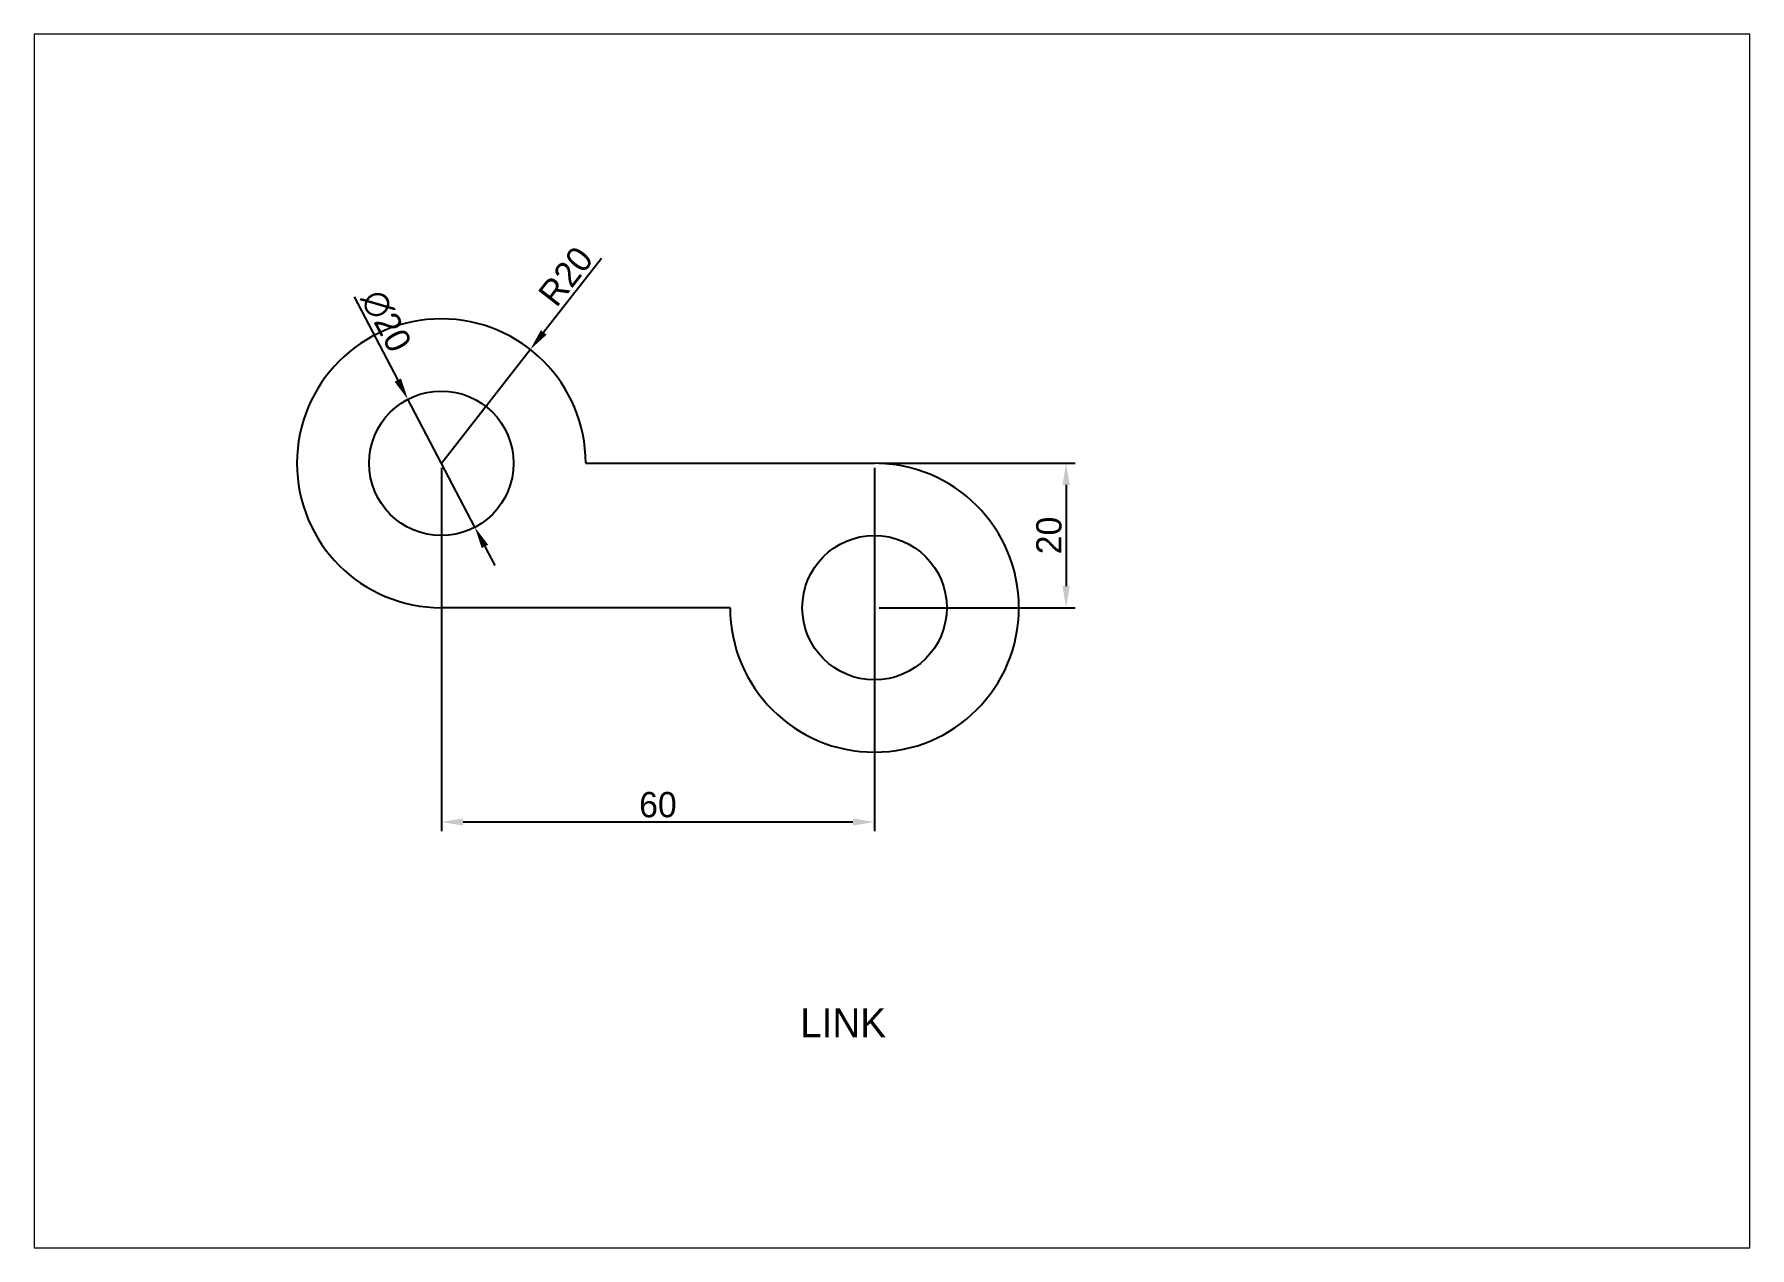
# Paper-space layout 'Layout1' of a CAD drawing. Header units: millimetres. Extents: x 30 to 267, y 21 to 189.
import ezdxf

# ---------------------------------------------------------------- set-up
doc = ezdxf.new("R2010")
doc.units = ezdxf.units.MM
doc.layers.add('DIMENSION', color=5, linetype='Continuous')
doc.layers.add('TEXT', color=1, linetype='Continuous', lineweight=30)
doc.dimstyles.new('ISO-25', dxfattribs={"dimtxt": 3.5, "dimasz": 3, "dimexe": 1.25, "dimexo": 0.625, "dimtad": 1, "dimtxsty": 'Standard', "dimcen": 2.5, "dimadec": 0, "dimazin": 0, "dimtfac": 1, "dimtmove": 0, "dimatfit": 3, "dimfxl": 1, "dimarcsym": 0})

# ---------------------------------------------------------------- blocks, each defined once
blk = doc.blocks.new('*D2')
at = {"layer": 'Defpoints', "color": 0, "transparency": 16777216}
for p in [(146.08, 129.61), (146.08, 109.61), (172.62, 109.61)]:
    blk.add_point(p, dxfattribs=at)
at = {"layer": 'DIMENSION', "color": 0, "lineweight": -2, "transparency": 16777216}
for p, q in [((146.7, 129.61), (173.87, 129.61)), ((172.62, 126.61), (172.62, 112.61)), ((146.7, 109.61), (173.87, 109.61))]:
    blk.add_line(p, q, dxfattribs=at)
at = {"layer": 'DIMENSION', "color": 0, "transparency": 16777216}
for points in [[(172.12, 126.61), (173.12, 126.61), (172.62, 129.61)], [(172.12, 112.61), (173.12, 112.61), (172.62, 109.61)]]:
    blk.add_solid(points, dxfattribs=at)
at = {"layer": 'DIMENSION', "color": 0, "transparency": 16777216, "insert": (170.25, 119.61), "char_height": 3.5, "attachment_point": 5, "rotation": 90}
blk.add_mtext('20', dxfattribs=at)
blk = doc.blocks.new('*D3')
at = {"layer": 'Defpoints', "color": 0, "transparency": 16777216}
for p in [(86.08, 129.61), (146.08, 129.61), (146.08, 79.94)]:
    blk.add_point(p, dxfattribs=at)
at = {"layer": 'DIMENSION', "color": 0, "lineweight": -2, "transparency": 16777216}
for p, q in [((86.08, 128.98), (86.08, 78.69)), ((146.08, 128.98), (146.08, 78.69)), ((89.08, 79.94), (143.08, 79.94))]:
    blk.add_line(p, q, dxfattribs=at)
at = {"layer": 'DIMENSION', "color": 0, "transparency": 16777216}
for points in [[(89.08, 80.44), (89.08, 79.44), (86.08, 79.94)], [(143.08, 80.44), (143.08, 79.44), (146.08, 79.94)]]:
    blk.add_solid(points, dxfattribs=at)
at = {"layer": 'DIMENSION', "color": 0, "transparency": 16777216, "insert": (116.08, 82.32), "char_height": 3.5, "attachment_point": 5}
blk.add_mtext('60', dxfattribs=at)
blk = doc.blocks.new('*D7')
at = {"layer": 'Defpoints', "color": 0, "transparency": 16777216}
for p in [(98.4, 145.36), (86.08, 129.61)]:
    blk.add_point(p, dxfattribs=at)
at = {"layer": 'DIMENSION', "color": 0, "lineweight": -2, "transparency": 16777216}
for p, q in [((108.26, 157.96), (100.25, 147.72)), ((86.08, 129.61), (98.4, 145.36))]:
    blk.add_line(p, q, dxfattribs=at)
at = {"layer": 'DIMENSION', "color": 0, "transparency": 16777216}
blk.add_solid([(99.86, 148.03), (100.65, 147.41), (98.4, 145.36)], dxfattribs=at)
at = {"layer": 'DIMENSION', "color": 0, "transparency": 16777216, "insert": (103.31, 155.49), "char_height": 3.5, "attachment_point": 5, "rotation": 51.9592}
blk.add_mtext('R20', dxfattribs=at)
blk = doc.blocks.new('*D8')
at = {"layer": 'Defpoints', "color": 0, "transparency": 16777216}
for p in [(81.44, 138.47), (90.72, 120.75)]:
    blk.add_point(p, dxfattribs=at)
at = {"layer": 'DIMENSION', "color": 0, "lineweight": -2, "transparency": 16777216}
for p, q in [((74.01, 152.64), (80.04, 141.12)), ((90.72, 120.75), (81.44, 138.47)), ((92.12, 118.09), (93.51, 115.44))]:
    blk.add_line(p, q, dxfattribs=at)
at = {"layer": 'DIMENSION', "color": 0, "transparency": 16777216}
for points in [[(80.49, 141.35), (79.6, 140.89), (81.44, 138.47)], [(92.56, 118.33), (91.67, 117.86), (90.72, 120.75)]]:
    blk.add_solid(points, dxfattribs=at)
at = {"layer": 'DIMENSION', "color": 0, "transparency": 16777216, "insert": (78.43, 149.31), "char_height": 3.5, "attachment_point": 5, "rotation": 297.6645}
blk.add_mtext('∅20', dxfattribs=at)

psp = doc.layouts.get("Layout1")

# ---------------------------------------------------------------- linework, layer by layer
for p, q in [((106.079, 129.608), (146.079, 129.608)), ((126.079, 109.608), (86.079, 109.608))]:
    psp.add_line(p, q)
for centre in [(86.079, 129.608), (146.079, 109.608)]:
    psp.add_circle(centre, 10)
for centre, start, end in [((86.079, 129.608), 0, 270), ((146.079, 109.608), 180, 90)]:
    psp.add_arc(centre, 20, start, end)

# ---------------------------------------------------------------- texts
at = {"layer": 'TEXT'}
psp.add_text('LINK', height=4, dxfattribs=at).set_placement((135.782, 50.147))

# ---------------------------------------------------------------- dimensions: what is measured, and where the dimension line sits
at = {"layer": 'DIMENSION'}
dim = psp.add_radius_dim(center=(86.079, 129.608), mpoint=(98.404, 145.36), dimstyle='ISO-25', dxfattribs=at)
dim.commit()
dim.dimension.update_dxf_attribs({"geometry": '*D7', "text_midpoint": (103.312, 155.487)})
dim = psp.add_diameter_dim_2p(p1=(90.722, 120.752), p2=(81.436, 138.465), dimstyle='ISO-25', dxfattribs=at)
dim.commit()
dim.dimension.update_dxf_attribs({"geometry": '*D8', "text_midpoint": (76.329, 148.208), "dimtype": 163})
dim = psp.add_linear_dim(base=(146.079, 79.945), p1=(86.079, 129.608), p2=(146.079, 129.608), dimstyle='ISO-25', dxfattribs=at)
dim.commit()
dim.dimension.update_dxf_attribs({"geometry": '*D3', "text_midpoint": (116.079, 82.32)})
dim = psp.add_linear_dim(base=(172.62, 109.608), p1=(146.079, 129.608), p2=(146.079, 109.608), angle=90, dimstyle='ISO-25', dxfattribs=at)
dim.commit()
dim.dimension.update_dxf_attribs({"geometry": '*D2', "text_midpoint": (170.245, 119.608)})

# ---------------------------------------------------------------- viewports
at = {"layer": '0'}
psp.add_viewport(center=(148.5, 105), size=(237.6, 168), view_center_point=(300, 250), view_height=505.27241, dxfattribs=at)

doc.saveas('drawing.dxf')
